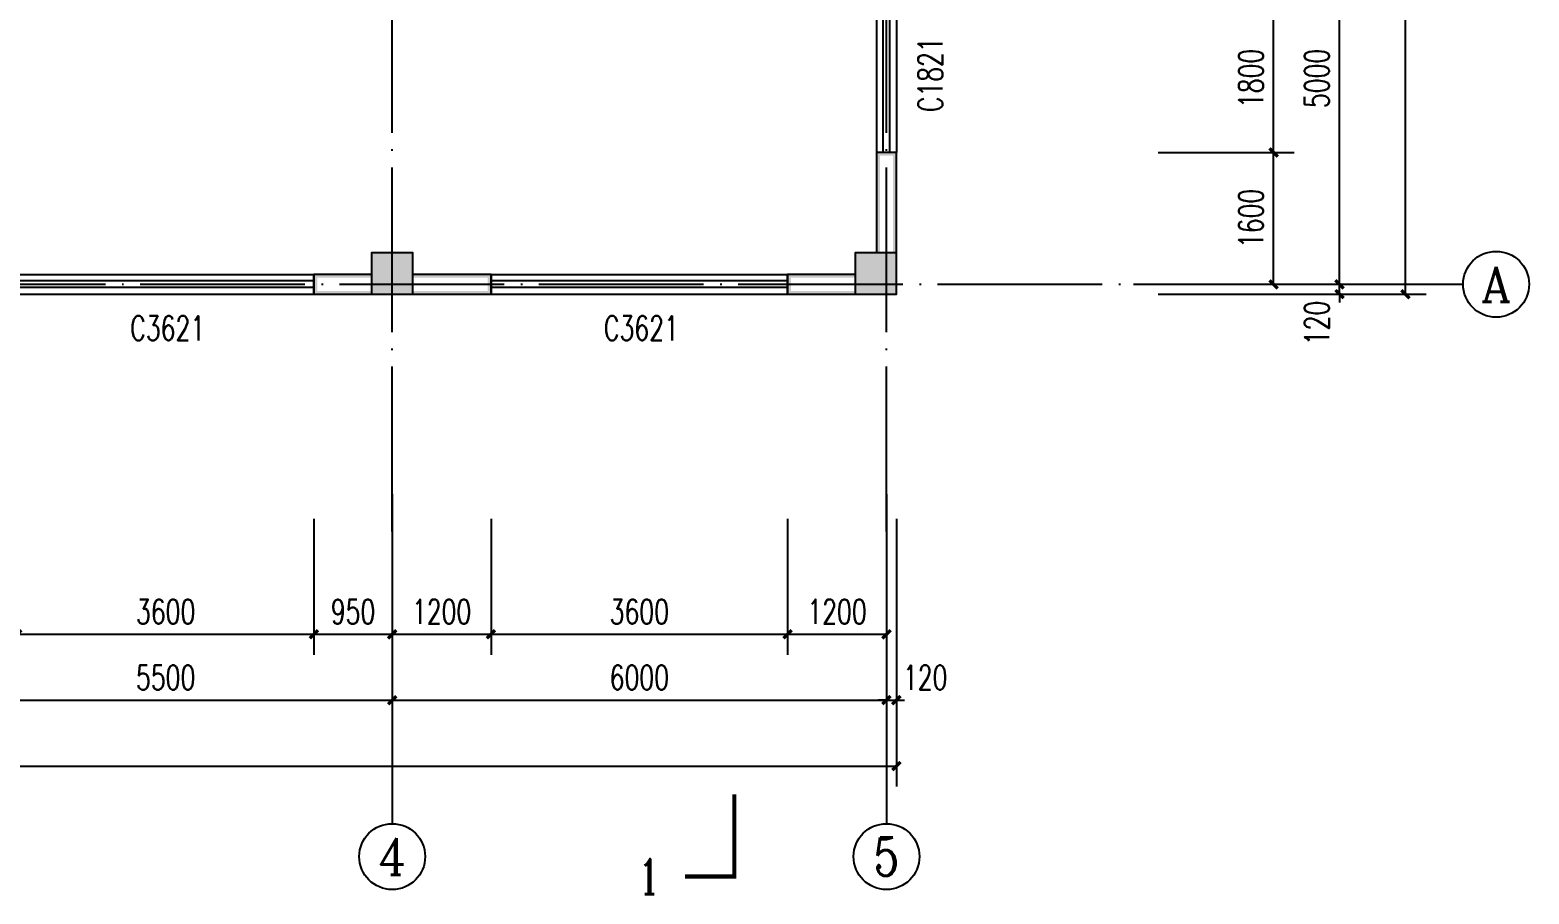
# Model space of a CAD drawing. Extents: x 1885024 to 2490229, y 18495599 to 18794495.
# Drawn here: x 2460882 to 2479079, y 18671477 to 18681969 of the extents above; entities that cross this region are included whole.
import ezdxf
from ezdxf.enums import TextEntityAlignment as Align

# ---------------------------------------------------------------- set-up
doc = ezdxf.new("R2010")
doc.units = 0
doc.header["$LTSCALE"] = 1000
doc.header["$MEASUREMENT"] = 0
doc.linetypes.add('DOTE', pattern=[2.42, 2, -0.2, 0.02, -0.2])
doc.layers.get('Defpoints').update_dxf_attribs({"color": 250})
for name, color, linetype in [('AXIS_TEXT', 7, 'Continuous'), ('AXIS_外部', 171, 'Continuous'), ('COLUMN', 2, 'Continuous'), ('DIM_SYMB', 165, 'Continuous'), ('DOTE', 1, 'DOTE'), ('PUB_DIM', 161, 'Continuous'), ('PUB_HATCH', 8, 'Continuous'), ('PUB_TEXT', 7, 'Continuous'), ('PUB_WALL', 9, 'Continuous'), ('WALL', 9, 'Continuous'), ('WINDOW', 140, 'Continuous'), ('WINDOW_TEXT', 7, 'Continuous')]:
    doc.layers.add(name, color=color, linetype=linetype)
doc.styles.add('_TCH_AXIS', font='COMPLEX', dxfattribs={"bigfont": 'GBCBIG'})
doc.styles.add('_TCH_DIM_T3', font='SIMPLEX', dxfattribs={"width": 0.705882, "bigfont": 'GBCBIG'})
doc.styles.add('_TCH_LABEL', font='COMPLEX', dxfattribs={"bigfont": 'GBCBIG'})
doc.styles.add('_TCH_WINDOW', font='SIMPLEX', dxfattribs={"height": 3.5, "bigfont": 'GBCBIG'})
doc.styles.add('COMPLEX', font='COMPLEX')
doc.dimstyles.new('_TCH_ARCH&&100', dxfattribs={"dimtxt": 297.5, "dimasz": 100, "dimexe": 250, "dimexo": 300, "dimgap": 126.25, "dimtad": 1, "dimdec": 0, "dimzin": 0, "dimdsep": 46, "dimtxsty": '_TCH_DIM_T3', "dimblk": 'ARCHTICK', "dimcen": 0.09, "dimclrt": 7, "dimazin": 2, "dimtfac": 1, "dimtdec": 0, "dimtix": 1, "dimtmove": 2, "dimatfit": 3, "dimfxl": 0, "dimtolj": 1, "dimtzin": 0, "dimarcsym": 0})

# ---------------------------------------------------------------- blocks, each defined once
blk = doc.blocks.new('_ArchTick')
at = {"color": 0, "linetype": 'ByBlock', "const_width": 0.4}
blk.add_lwpolyline([(-0.5, -0.5), (0.5, 0.5)], dxfattribs=at)
blk = doc.blocks.new('*D26')
at = {"layer": 'Defpoints', "color": 0}
for p in [(2474279, 18682281), (2475979, 18682281), (2474279, 18680481)]:
    blk.add_point(p, dxfattribs=at)
at = {"layer": 'PUB_DIM', "color": 0, "lineweight": -2}
for p, q in [((2474579, 18682281), (2476229, 18682281)), ((2475979, 18680481), (2475979, 18682281)), ((2474579, 18680481), (2476229, 18680481))]:
    blk.add_line(p, q, dxfattribs=at)
at = {"layer": 'PUB_DIM', "color": 0, "lineweight": -2, "xscale": 100, "yscale": 100, "zscale": 100}
for p, rotation in [((2475979, 18682281), 90), ((2475979, 18680481), 270)]:
    blk.add_blockref('_ArchTick', p, dxfattribs=dict(at, rotation=rotation))
at = {"layer": 'PUB_DIM', "color": 7, "insert": (2475704, 18681381), "char_height": 297.5, "attachment_point": 5, "rotation": 90, "style": '_TCH_DIM_T3'}
blk.add_mtext('\\A1;1800', dxfattribs=at)
blk = doc.blocks.new('*D27')
at = {"layer": 'Defpoints', "color": 0}
for p in [(2474279, 18680481), (2475979, 18680481), (2474279, 18678881)]:
    blk.add_point(p, dxfattribs=at)
at = {"layer": 'PUB_DIM', "color": 0, "lineweight": -2}
for p, q in [((2474579, 18680481), (2476229, 18680481)), ((2475979, 18678881), (2475979, 18680481)), ((2474579, 18678881), (2476229, 18678881))]:
    blk.add_line(p, q, dxfattribs=at)
at = {"layer": 'PUB_DIM', "color": 0, "lineweight": -2, "xscale": 100, "yscale": 100, "zscale": 100}
for p, rotation in [((2475979, 18680481), 90), ((2475979, 18678881), 270)]:
    blk.add_blockref('_ArchTick', p, dxfattribs=dict(at, rotation=rotation))
at = {"layer": 'PUB_DIM', "color": 7, "insert": (2475704, 18679681), "char_height": 297.5, "attachment_point": 5, "rotation": 90, "style": '_TCH_DIM_T3'}
blk.add_mtext('\\A1;1600', dxfattribs=at)
blk = doc.blocks.new('*D71')
at = {"layer": 'Defpoints', "color": 0}
for p in [(2470079, 18676331), (2471279, 18676331), (2471279, 18674631)]:
    blk.add_point(p, dxfattribs=at)
at = {"layer": 'PUB_DIM', "color": 0, "lineweight": -2}
for p, q in [((2470079, 18676031), (2470079, 18674381)), ((2471279, 18676031), (2471279, 18674381)), ((2470079, 18674631), (2471279, 18674631))]:
    blk.add_line(p, q, dxfattribs=at)
at = {"layer": 'PUB_DIM', "color": 0, "lineweight": -2, "xscale": 100, "yscale": 100, "zscale": 100, "rotation": 180}
blk.add_blockref('_ArchTick', (2470079, 18674631), dxfattribs=at)
at = {"layer": 'PUB_DIM', "color": 0, "lineweight": -2, "xscale": 100, "yscale": 100, "zscale": 100}
blk.add_blockref('_ArchTick', (2471279, 18674631), dxfattribs=at)
at = {"layer": 'PUB_DIM', "color": 7, "insert": (2470679, 18674906), "char_height": 297.5, "attachment_point": 5, "style": '_TCH_DIM_T3'}
blk.add_mtext('\\A1;1200', dxfattribs=at)
blk = doc.blocks.new('*D72')
at = {"layer": 'Defpoints', "color": 0}
for p in [(2466479, 18676331), (2470079, 18676331), (2470079, 18674631)]:
    blk.add_point(p, dxfattribs=at)
at = {"layer": 'PUB_DIM', "color": 0, "lineweight": -2}
for p, q in [((2466479, 18676031), (2466479, 18674381)), ((2470079, 18676031), (2470079, 18674381)), ((2466479, 18674631), (2470079, 18674631))]:
    blk.add_line(p, q, dxfattribs=at)
at = {"layer": 'PUB_DIM', "color": 0, "lineweight": -2, "xscale": 100, "yscale": 100, "zscale": 100, "rotation": 180}
blk.add_blockref('_ArchTick', (2466479, 18674631), dxfattribs=at)
at = {"layer": 'PUB_DIM', "color": 0, "lineweight": -2, "xscale": 100, "yscale": 100, "zscale": 100}
blk.add_blockref('_ArchTick', (2470079, 18674631), dxfattribs=at)
at = {"layer": 'PUB_DIM', "color": 7, "insert": (2468279, 18674906), "char_height": 297.5, "attachment_point": 5, "style": '_TCH_DIM_T3'}
blk.add_mtext('\\A1;3600', dxfattribs=at)
blk = doc.blocks.new('*D73')
at = {"layer": 'Defpoints', "color": 0}
for p in [(2465279, 18676331), (2466479, 18676331), (2466479, 18674631)]:
    blk.add_point(p, dxfattribs=at)
at = {"layer": 'PUB_DIM', "color": 0, "lineweight": -2}
for p, q in [((2465279, 18676031), (2465279, 18674381)), ((2466479, 18676031), (2466479, 18674381)), ((2465279, 18674631), (2466479, 18674631))]:
    blk.add_line(p, q, dxfattribs=at)
at = {"layer": 'PUB_DIM', "color": 0, "lineweight": -2, "xscale": 100, "yscale": 100, "zscale": 100, "rotation": 180}
blk.add_blockref('_ArchTick', (2465279, 18674631), dxfattribs=at)
at = {"layer": 'PUB_DIM', "color": 0, "lineweight": -2, "xscale": 100, "yscale": 100, "zscale": 100}
blk.add_blockref('_ArchTick', (2466479, 18674631), dxfattribs=at)
at = {"layer": 'PUB_DIM', "color": 7, "insert": (2465879, 18674906), "char_height": 297.5, "attachment_point": 5, "style": '_TCH_DIM_T3'}
blk.add_mtext('\\A1;1200', dxfattribs=at)
blk = doc.blocks.new('*D74')
at = {"layer": 'Defpoints', "color": 0}
for p in [(2464329, 18676331), (2465279, 18676331), (2465279, 18674631)]:
    blk.add_point(p, dxfattribs=at)
at = {"layer": 'PUB_DIM', "color": 0, "lineweight": -2}
for p, q in [((2464329, 18676031), (2464329, 18674381)), ((2465279, 18676031), (2465279, 18674381)), ((2464329, 18674631), (2465279, 18674631))]:
    blk.add_line(p, q, dxfattribs=at)
at = {"layer": 'PUB_DIM', "color": 0, "lineweight": -2, "xscale": 100, "yscale": 100, "zscale": 100, "rotation": 180}
blk.add_blockref('_ArchTick', (2464329, 18674631), dxfattribs=at)
at = {"layer": 'PUB_DIM', "color": 0, "lineweight": -2, "xscale": 100, "yscale": 100, "zscale": 100}
blk.add_blockref('_ArchTick', (2465279, 18674631), dxfattribs=at)
at = {"layer": 'PUB_DIM', "color": 7, "insert": (2464804, 18674906), "char_height": 297.5, "attachment_point": 5, "style": '_TCH_DIM_T3'}
blk.add_mtext('\\A1;950', dxfattribs=at)
blk = doc.blocks.new('*D75')
at = {"layer": 'Defpoints', "color": 0}
for p in [(2460729, 18676331), (2464329, 18676331), (2464329, 18674631)]:
    blk.add_point(p, dxfattribs=at)
at = {"layer": 'PUB_DIM', "color": 0, "lineweight": -2}
for p, q in [((2460729, 18676031), (2460729, 18674381)), ((2464329, 18676031), (2464329, 18674381)), ((2460729, 18674631), (2464329, 18674631))]:
    blk.add_line(p, q, dxfattribs=at)
at = {"layer": 'PUB_DIM', "color": 0, "lineweight": -2, "xscale": 100, "yscale": 100, "zscale": 100, "rotation": 180}
blk.add_blockref('_ArchTick', (2460729, 18674631), dxfattribs=at)
at = {"layer": 'PUB_DIM', "color": 0, "lineweight": -2, "xscale": 100, "yscale": 100, "zscale": 100}
blk.add_blockref('_ArchTick', (2464329, 18674631), dxfattribs=at)
at = {"layer": 'PUB_DIM', "color": 7, "insert": (2462529, 18674906), "char_height": 297.5, "attachment_point": 5, "style": '_TCH_DIM_T3'}
blk.add_mtext('\\A1;3600', dxfattribs=at)
blk = doc.blocks.new('*D159')
at = {"layer": 'AXIS_外部', "color": 0, "lineweight": -2}
for p, q in [((2474579, 18678881), (2477029, 18678881)), ((2476779, 18678881), (2476779, 18678981)), ((2476779, 18678761), (2476779, 18678881)), ((2474579, 18678761), (2477029, 18678761)), ((2476779, 18678761), (2476779, 18678661))]:
    blk.add_line(p, q, dxfattribs=at)
at = {"layer": 'Defpoints', "color": 0}
for p in [(2474279, 18678881), (2476779, 18678881), (2474279, 18678761)]:
    blk.add_point(p, dxfattribs=at)
at = {"layer": 'AXIS_外部', "color": 0, "lineweight": -2, "xscale": 100, "yscale": 100, "zscale": 100}
for p, rotation in [((2476779, 18678881), 270), ((2476779, 18678761), 90)]:
    blk.add_blockref('_ArchTick', p, dxfattribs=dict(at, rotation=rotation))
at = {"layer": 'AXIS_外部', "color": 7, "insert": (2476504, 18678411), "char_height": 297.5, "attachment_point": 5, "rotation": 90, "style": '_TCH_DIM_T3'}
blk.add_mtext('\\A1;120', dxfattribs=at)
blk = doc.blocks.new('*D160')
at = {"layer": 'AXIS_外部', "color": 0, "lineweight": -2}
for p, q in [((2474579, 18683881), (2477029, 18683881)), ((2476779, 18678881), (2476779, 18683881)), ((2474579, 18678881), (2477029, 18678881))]:
    blk.add_line(p, q, dxfattribs=at)
at = {"layer": 'Defpoints', "color": 0}
for p in [(2474279, 18683881), (2476779, 18683881), (2474279, 18678881)]:
    blk.add_point(p, dxfattribs=at)
at = {"layer": 'AXIS_外部', "color": 0, "lineweight": -2, "xscale": 100, "yscale": 100, "zscale": 100}
for p, rotation in [((2476779, 18683881), 90), ((2476779, 18678881), 270)]:
    blk.add_blockref('_ArchTick', p, dxfattribs=dict(at, rotation=rotation))
at = {"layer": 'AXIS_外部', "color": 7, "insert": (2476504, 18681381), "char_height": 297.5, "attachment_point": 5, "rotation": 90, "style": '_TCH_DIM_T3'}
blk.add_mtext('\\A1;5000', dxfattribs=at)
blk = doc.blocks.new('*D163')
at = {"layer": 'AXIS_外部', "color": 0, "lineweight": -2}
for p, q in [((2474579, 18689001), (2477829, 18689001)), ((2477579, 18678761), (2477579, 18689001)), ((2474579, 18678761), (2477829, 18678761))]:
    blk.add_line(p, q, dxfattribs=at)
at = {"layer": 'Defpoints', "color": 0}
for p in [(2474279, 18689001), (2477579, 18689001), (2474279, 18678761)]:
    blk.add_point(p, dxfattribs=at)
at = {"layer": 'AXIS_外部', "color": 0, "lineweight": -2, "xscale": 100, "yscale": 100, "zscale": 100}
for p, rotation in [((2477579, 18689001), 90), ((2477579, 18678761), 270)]:
    blk.add_blockref('_ArchTick', p, dxfattribs=dict(at, rotation=rotation))
at = {"layer": 'AXIS_外部', "color": 7, "insert": (2477304, 18683881), "char_height": 297.5, "attachment_point": 5, "rotation": 90, "style": '_TCH_DIM_T3'}
blk.add_mtext('\\A1;10240', dxfattribs=at)
blk = doc.blocks.new('*D172')
at = {"layer": 'AXIS_外部', "color": 0, "lineweight": -2}
for p, q in [((2459779, 18676031), (2459779, 18673581)), ((2465279, 18676031), (2465279, 18673581)), ((2459779, 18673831), (2465279, 18673831))]:
    blk.add_line(p, q, dxfattribs=at)
at = {"layer": 'Defpoints', "color": 0}
for p in [(2459779, 18676331), (2465279, 18676331), (2465279, 18673831)]:
    blk.add_point(p, dxfattribs=at)
at = {"layer": 'AXIS_外部', "color": 0, "lineweight": -2, "xscale": 100, "yscale": 100, "zscale": 100, "rotation": 180}
blk.add_blockref('_ArchTick', (2459779, 18673831), dxfattribs=at)
at = {"layer": 'AXIS_外部', "color": 0, "lineweight": -2, "xscale": 100, "yscale": 100, "zscale": 100}
blk.add_blockref('_ArchTick', (2465279, 18673831), dxfattribs=at)
at = {"layer": 'AXIS_外部', "color": 7, "insert": (2462529, 18674106), "char_height": 297.5, "attachment_point": 5, "style": '_TCH_DIM_T3'}
blk.add_mtext('\\A1;5500', dxfattribs=at)
blk = doc.blocks.new('*D173')
at = {"layer": 'AXIS_外部', "color": 0, "lineweight": -2}
for p, q in [((2465279, 18676031), (2465279, 18673581)), ((2471279, 18676031), (2471279, 18673581)), ((2465279, 18673831), (2471279, 18673831))]:
    blk.add_line(p, q, dxfattribs=at)
at = {"layer": 'Defpoints', "color": 0}
for p in [(2465279, 18676331), (2471279, 18676331), (2471279, 18673831)]:
    blk.add_point(p, dxfattribs=at)
at = {"layer": 'AXIS_外部', "color": 0, "lineweight": -2, "xscale": 100, "yscale": 100, "zscale": 100, "rotation": 180}
blk.add_blockref('_ArchTick', (2465279, 18673831), dxfattribs=at)
at = {"layer": 'AXIS_外部', "color": 0, "lineweight": -2, "xscale": 100, "yscale": 100, "zscale": 100}
blk.add_blockref('_ArchTick', (2471279, 18673831), dxfattribs=at)
at = {"layer": 'AXIS_外部', "color": 7, "insert": (2468279, 18674106), "char_height": 297.5, "attachment_point": 5, "style": '_TCH_DIM_T3'}
blk.add_mtext('\\A1;6000', dxfattribs=at)
blk = doc.blocks.new('*D174')
at = {"layer": 'AXIS_外部', "color": 0, "lineweight": -2}
for p, q in [((2471279, 18676031), (2471279, 18673581)), ((2471399, 18676031), (2471399, 18673581)), ((2471279, 18673831), (2471179, 18673831)), ((2471279, 18673831), (2471399, 18673831)), ((2471399, 18673831), (2471499, 18673831))]:
    blk.add_line(p, q, dxfattribs=at)
at = {"layer": 'Defpoints', "color": 0}
for p in [(2471279, 18676331), (2471399, 18676331), (2471399, 18673831)]:
    blk.add_point(p, dxfattribs=at)
at = {"layer": 'AXIS_外部', "color": 0, "lineweight": -2, "xscale": 100, "yscale": 100, "zscale": 100}
blk.add_blockref('_ArchTick', (2471279, 18673831), dxfattribs=at)
at = {"layer": 'AXIS_外部', "color": 0, "lineweight": -2, "xscale": 100, "yscale": 100, "zscale": 100, "rotation": 180}
blk.add_blockref('_ArchTick', (2471399, 18673831), dxfattribs=at)
at = {"layer": 'AXIS_外部', "color": 7, "insert": (2471749, 18674106), "char_height": 297.5, "attachment_point": 5, "style": '_TCH_DIM_T3'}
blk.add_mtext('\\A1;120', dxfattribs=at)
blk = doc.blocks.new('*D175')
at = {"layer": 'AXIS_外部', "color": 0, "lineweight": -2}
for p, q in [((2448159, 18676031), (2448159, 18672781)), ((2471399, 18676031), (2471399, 18672781)), ((2448159, 18673031), (2471399, 18673031))]:
    blk.add_line(p, q, dxfattribs=at)
at = {"layer": 'Defpoints', "color": 0}
for p in [(2448159, 18676331), (2471399, 18676331), (2471399, 18673031)]:
    blk.add_point(p, dxfattribs=at)
at = {"layer": 'AXIS_外部', "color": 0, "lineweight": -2, "xscale": 100, "yscale": 100, "zscale": 100, "rotation": 180}
blk.add_blockref('_ArchTick', (2448159, 18673031), dxfattribs=at)
at = {"layer": 'AXIS_外部', "color": 0, "lineweight": -2, "xscale": 100, "yscale": 100, "zscale": 100}
blk.add_blockref('_ArchTick', (2471399, 18673031), dxfattribs=at)
at = {"layer": 'AXIS_外部', "color": 7, "insert": (2459779, 18673306), "char_height": 297.5, "attachment_point": 5, "style": '_TCH_DIM_T3'}
blk.add_mtext('\\A1;23240', dxfattribs=at)
blk = doc.blocks.new('$WINLIB2D$00000001')
for p, q in [((-0.5, 0.5), (0.5, 0.5)), ((-0.5, 0.5), (-0.5, -0.5)), ((0.5, -0.5), (0.5, 0.5)), ((0.5, 0.1667), (-0.5, 0.1667)), ((0.5, -0.1667), (-0.5, -0.1667)), ((-0.5, -0.5), (0.5, -0.5))]:
    blk.add_line(p, q)
blk = doc.blocks.new('_AXISO')
blk.add_circle((0, 0), 0.5)
at = {"layer": 'AXIS_TEXT', "style": 'COMPLEX', "width": 1.041667}
blk.add_attdef('A', text='', height=0.56, dxfattribs=at).set_placement((-0.25, -0.28), (0.25, -0.28), align=Align.FIT)
blk = doc.blocks.new('_FZH')
blk.add_lwpolyline([(-0.5, -0.5), (0.5, -0.5), (0.5, 0.5), (-0.5, 0.5)], close=True)
at = {"layer": 'PUB_HATCH'}
blk.add_solid([(-0.5, -0.5), (0.5, -0.5), (-0.5, 0.5), (0.5, 0.5)], dxfattribs=at)

msp = doc.modelspace()

# ---------------------------------------------------------------- hatches: boundary and pattern name
at = {"layer": 'PUB_WALL'}
for color, points in [(256, [(2471399.3, 18680481.2), (2471159.3, 18680481.2), (2471199.3, 18680441.2), (2471359.3, 18680441.2)]), (256, [(2471159.3, 18679261.2), (2471199.3, 18679261.2), (2471199.3, 18680441.2), (2471159.3, 18680481.2)]), (256, [(2471359.3, 18679261.2), (2471399.3, 18679261.2), (2471399.3, 18680481.2), (2471359.3, 18680441.2)]), (2, [(2465529.3, 18679261.2), (2465029.3, 18679261.2), (2465069.3, 18679221.2), (2465489.3, 18679221.2)]), (2, [(2465029.3, 18679261.2), (2465029.3, 18678761.2), (2465069.3, 18678801.2), (2465069.3, 18679221.2)]), (2, [(2465529.3, 18678761.2), (2465529.3, 18679261.2), (2465489.3, 18679221.2), (2465489.3, 18678801.2)]), (2, [(2471399.3, 18679261.2), (2470899.3, 18679261.2), (2470939.3, 18679221.2), (2471359.3, 18679221.2)]), (2, [(2470899.3, 18679261.2), (2470899.3, 18678761.2), (2470939.3, 18678801.2), (2470939.3, 18679221.2)]), (2, [(2471399.3, 18678761.2), (2471399.3, 18679261.2), (2471359.3, 18679221.2), (2471359.3, 18678801.2)]), (256, [(2465029.3, 18678961.2), (2465029.3, 18679001.2), (2464329.3, 18679001.2), (2464369.3, 18678961.2)]), (256, [(2464329.3, 18679001.2), (2464329.3, 18678761.2), (2464369.3, 18678801.2), (2464369.3, 18678961.2)]), (256, [(2465529.3, 18679001.2), (2465529.3, 18678961.2), (2466439.3, 18678961.2), (2466479.3, 18679001.2)]), (256, [(2466479.3, 18678761.2), (2466479.3, 18679001.2), (2466439.3, 18678961.2), (2466439.3, 18678801.2)]), (256, [(2470899.3, 18678961.2), (2470899.3, 18679001.2), (2470079.3, 18679001.2), (2470119.3, 18678961.2)]), (256, [(2470079.3, 18679001.2), (2470079.3, 18678761.2), (2470119.3, 18678801.2), (2470119.3, 18678961.2)]), (256, [(2465029.3, 18678761.2), (2465029.3, 18678801.2), (2464369.3, 18678801.2), (2464329.3, 18678761.2)]), (2, [(2465029.3, 18678761.2), (2465529.3, 18678761.2), (2465489.3, 18678801.2), (2465069.3, 18678801.2)]), (256, [(2465529.3, 18678801.2), (2465529.3, 18678761.2), (2466479.3, 18678761.2), (2466439.3, 18678801.2)]), (256, [(2470899.3, 18678761.2), (2470899.3, 18678801.2), (2470119.3, 18678801.2), (2470079.3, 18678761.2)]), (2, [(2470899.3, 18678761.2), (2471399.3, 18678761.2), (2471359.3, 18678801.2), (2470939.3, 18678801.2)])]:
    msp.add_hatch(color=color, dxfattribs=at).paths.add_polyline_path(points)

# ---------------------------------------------------------------- linework, layer by layer
at = {"layer": 'AXIS_外部'}
for p, q in [((2474279.3, 18678881.2), (2478279.3, 18678881.2)), ((2465279.3, 18676331.2), (2465279.3, 18672331.2)), ((2471279.3, 18676331.2), (2471279.3, 18672331.2))]:
    msp.add_line(p, q, dxfattribs=at)
at = {"layer": 'DIM_SYMB', "const_width": 50}
msp.add_lwpolyline([(2469431.8, 18672689.4), (2469431.8, 18671689.4), (2468831.8, 18671689.4)], dxfattribs=at)
at = {"layer": 'DOTE'}
for p, q in [((2465279.3, 18675881.2), (2465279.3, 18691881.2)), ((2471279.3, 18675881.2), (2471279.3, 18691881.2)), ((2445279.3, 18678881.2), (2474279.3, 18678881.2))]:
    msp.add_line(p, q, dxfattribs=at)
at = {"layer": 'WALL'}
for p, q in [((2471399.3, 18680481.2), (2471159.3, 18680481.2)), ((2471159.3, 18680481.2), (2471159.3, 18679261.2)), ((2471399.3, 18679261.2), (2471399.3, 18680481.2)), ((2465029.3, 18679001.2), (2464329.3, 18679001.2)), ((2464329.3, 18679001.2), (2464329.3, 18678761.2)), ((2466479.3, 18679001.2), (2465529.3, 18679001.2)), ((2466479.3, 18678761.2), (2466479.3, 18679001.2)), ((2470899.3, 18679001.2), (2470079.3, 18679001.2)), ((2470079.3, 18679001.2), (2470079.3, 18678761.2)), ((2471029.3, 18678881.2), (2471029.3, 18678881.2)), ((2471214.3, 18678881.2), (2471214.3, 18678881.2)), ((2471399.3, 18678881.2), (2471399.3, 18678881.2)), ((2464329.3, 18678761.2), (2465029.3, 18678761.2)), ((2465529.3, 18678761.2), (2466479.3, 18678761.2)), ((2470079.3, 18678761.2), (2470899.3, 18678761.2))]:
    msp.add_line(p, q, dxfattribs=at)

# ---------------------------------------------------------------- block references
at = {"layer": 'AXIS_外部'}
ref = msp.add_blockref('_AXISO', (2478679.3, 18678881.2), dxfattribs=dict(at, xscale=800, yscale=800, zscale=800))
ref.add_attrib('A', 'A', dxfattribs={"layer": 'AXIS_TEXT', "height": 425.2, "style": '_TCH_AXIS'}).set_placement((2478497.1, 18678668.6), (2478861.5, 18678668.6), align=Align.FIT)
ref = msp.add_blockref('_AXISO', (2465279.3, 18671931.2), dxfattribs=dict(at, xscale=800, yscale=800, zscale=800))
ref.add_attrib('A', '4', dxfattribs={"layer": 'AXIS_TEXT', "height": 445.4, "style": '_TCH_AXIS'}).set_placement((2465109.6, 18671708.5), (2465449, 18671708.5), align=Align.FIT)
ref = msp.add_blockref('_AXISO', (2471279.3, 18671931.2), dxfattribs=dict(at, xscale=800, yscale=800, zscale=800))
ref.add_attrib('A', '5', dxfattribs={"layer": 'AXIS_TEXT', "height": 465.9, "style": '_TCH_AXIS'}).set_placement((2471124, 18671698.2), (2471434.6, 18671698.2), align=Align.FIT)
at = {"layer": 'COLUMN', "color": 2, "xscale": 500, "yscale": 500, "zscale": 500}
for p in [(2465279.3, 18679011.2), (2471149.3, 18679011.2)]:
    msp.add_blockref('_FZH', p, dxfattribs=at)
at = {"layer": 'WINDOW'}
ref = msp.add_blockref('$WINLIB2D$00000001', (2471279.3, 18681381.2), dxfattribs=dict(at, xscale=-1800, yscale=240, zscale=-1800, rotation=90))
ref.add_attrib('A', 'C1821', (2471960.6, 18680971.2), dxfattribs={"layer": 'WINDOW_TEXT', "height": 297.5, "rotation": 90, "style": '_TCH_WINDOW', "width": 0.705882})
ref = msp.add_blockref('$WINLIB2D$00000001', (2462529.3, 18678881.2), dxfattribs=dict(at, xscale=-3600.000000003725, yscale=-240, zscale=-3600.000000003725, rotation=180))
ref.add_attrib('A', 'C3621', (2462099.3, 18678199.9), dxfattribs={"layer": 'WINDOW_TEXT', "height": 297.5, "style": '_TCH_WINDOW', "width": 0.705882})
ref = msp.add_blockref('$WINLIB2D$00000001', (2468279.3, 18678881.2), dxfattribs=dict(at, xscale=-3600.000000003725, yscale=-240, zscale=-3600.000000003725, rotation=180))
ref.add_attrib('A', 'C3621', (2467849.3, 18678199.9), dxfattribs={"layer": 'WINDOW_TEXT', "height": 297.5, "style": '_TCH_WINDOW', "width": 0.705882})

# ---------------------------------------------------------------- texts
at = {"layer": 'PUB_TEXT', "style": '_TCH_LABEL', "width": 0.705882}
msp.add_text('1', height=425, dxfattribs=at).set_placement((2468267.5, 18671476.9))

# ---------------------------------------------------------------- dimensions: what is measured, and where the dimension line sits
at = {"layer": 'AXIS_外部'}
for p1, p2, distance, picture, middle in [((2474279.3, 18678761.2), (2474279.3, 18689001.2), -3300, '*D163', (2477304.3, 18683881.2)), ((2474279.3, 18678881.2), (2474279.3, 18683881.2), -2500, '*D160', (2476504.3, 18681381.2)), ((2448159.3, 18676331.2), (2471399.3, 18676331.2), -3300, '*D175', (2459779.3, 18673306.2)), ((2459779.3, 18676331.2), (2465279.3, 18676331.2), -2500, '*D172', (2462529.3, 18674106.2)), ((2465279.3, 18676331.2), (2471279.3, 18676331.2), -2500, '*D173', (2468279.3, 18674106.2))]:
    dim = msp.add_aligned_dim(p1=p1, p2=p2, distance=distance, dimstyle='_TCH_ARCH&&100', dxfattribs=at)
    dim.commit()
    dim.dimension.update_dxf_attribs({"geometry": picture, "text_midpoint": middle})
for base, p1, p2, angle, picture, middle in [((2476779.3, 18678881.2), (2474279.3, 18678761.2), (2474279.3, 18678881.2), 90, '*D159', (2476504.3, 18678411.2)), ((2471399.3, 18673831.2), (2471279.3, 18676331.2), (2471399.3, 18676331.2), 0, '*D174', (2471749.3, 18674106.2))]:
    dim = msp.add_linear_dim(base=base, p1=p1, p2=p2, angle=angle, dimstyle='_TCH_ARCH&&100', dxfattribs=at)
    dim.commit()
    dim.dimension.update_dxf_attribs({"geometry": picture, "text_midpoint": middle, "dimtype": 129})
at = {"layer": 'PUB_DIM'}
for p1, p2, picture, middle in [((2474279.3, 18680481.2), (2474279.3, 18682281.2), '*D26', (2475704.3, 18681381.2)), ((2474279.3, 18678881.2), (2474279.3, 18680481.2), '*D27', (2475704.3, 18679681.2)), ((2460729.3, 18676331.2), (2464329.3, 18676331.2), '*D75', (2462529.3, 18674906.2)), ((2464329.3, 18676331.2), (2465279.3, 18676331.2), '*D74', (2464804.3, 18674906.2)), ((2465279.3, 18676331.2), (2466479.3, 18676331.2), '*D73', (2465879.3, 18674906.2)), ((2466479.3, 18676331.2), (2470079.3, 18676331.2), '*D72', (2468279.3, 18674906.2)), ((2470079.3, 18676331.2), (2471279.3, 18676331.2), '*D71', (2470679.3, 18674906.2))]:
    dim = msp.add_aligned_dim(p1=p1, p2=p2, distance=-1700, dimstyle='_TCH_ARCH&&100', dxfattribs=at)
    dim.commit()
    dim.dimension.update_dxf_attribs({"geometry": picture, "text_midpoint": middle})

doc.saveas('drawing.dxf')
